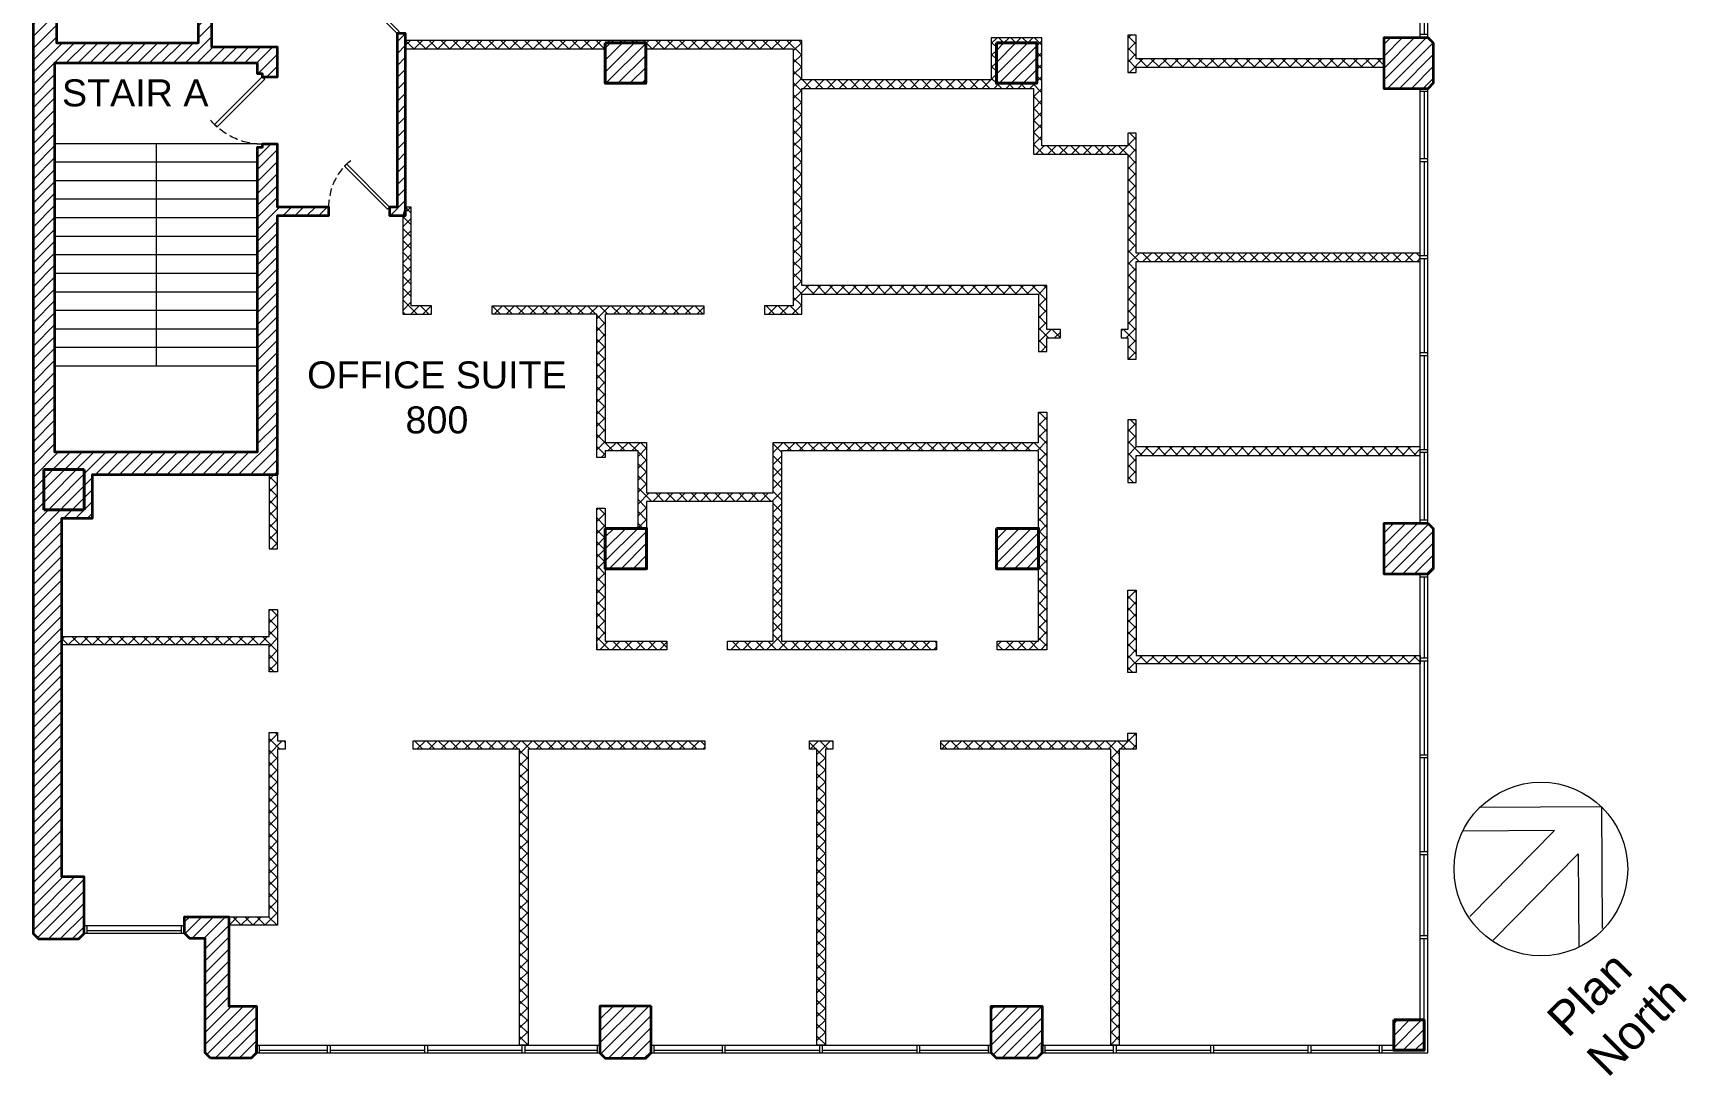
# Model space of a CAD drawing. Extents: x 65572 to 72871, y 30718 to 33858.
# Drawn here: x 67872 to 68853, y 31447 to 32066 of the extents above; entities that cross this region are included whole.
import ezdxf

# ---------------------------------------------------------------- set-up
doc = ezdxf.new("R2010")
doc.units = 0
doc.header["$LTSCALE"] = 0.5
doc.header["$MEASUREMENT"] = 0
doc.linetypes.add('HIDDEN', pattern=[0.375, 0.25, -0.125])
doc.layers.get('0').update_dxf_attribs({"color": 20, "linetype": 'CONTINUOUS'})
for name, color, linetype, lineweight in [('Annotations', 40, 'CONTINUOUS', 5), ('Drywalls', 7, 'CONTINUOUS', 20), ('Framing', 142, 'CONTINUOUS', 13), ('Hatches', 8, 'CONTINUOUS', 5), ('Projections', 151, 'HIDDEN', 5), ('Structure', 7, 'CONTINUOUS', 40), ('Viewed', 150, 'CONTINUOUS', 9), ('Walls', 7, 'CONTINUOUS', 35)]:
    doc.layers.add(name, color=color, linetype=linetype, lineweight=lineweight)
doc.styles.get("Standard").update_dxf_attribs({"font": 'arial.ttf'})

# ---------------------------------------------------------------- blocks, each defined once
blk = doc.blocks.new('DR1H45')
at = {"color": 0, "linetype": 'ByBlock', "lineweight": -2}
for p, q in [((-0.5, 0), (0.207, 0.707)), ((-0.465, -0.035), (0.242, 0.672)), ((0.207, 0.707), (0.242, 0.672)), ((-0.5, 0), (-0.465, -0.035))]:
    blk.add_line(p, q, dxfattribs=at)
at = {"layer": 'Projections'}
blk.add_arc((-0.5, 0), 1, 0, 50.1944, dxfattribs=at)

msp = doc.modelspace()

# ---------------------------------------------------------------- hatches: boundary and pattern name
at = {"layer": 'Hatches'}
h = msp.add_hatch(dxfattribs=at)
h.set_pattern_fill('ANSI31', color=256, scale=40, style=0)
h.paths.add_polyline_path([(67888.969131, 31708.138744), (67888.969131, 31778.263744), (67907.287151, 31778.263744), (67907.287151, 31804.127705), (68016.969131, 31804.127705), (68016.969131, 31957.877705), (68047.469131, 31957.877705), (68047.469131, 31962.877705), (68016.969131, 31962.877705), (68016.969131, 32000.127705), (68007.969131, 32000.127705), (68007.969131, 31998.127705), (68004.969131, 31998.127705), (68004.969131, 31817.377705), (67884.969131, 31817.377705), (67884.969131, 32048.377705), (68004.969131, 32048.377705), (68004.969131, 32042.127705), (68007.969131, 32042.127705), (68007.969131, 32040.127705), (68016.969131, 32040.127705), (68016.969131, 32057.627705), (67977.969131, 32057.627705), (67977.969131, 32084.127705), (67969.969131, 32084.127705), (67969.969131, 32060.127705), (67885.969131, 32060.127705), (67885.969131, 32254.627705), (67969.969131, 32254.627705), (67969.969131, 32235.127705), (67977.969131, 32235.127705), (67977.969131, 32252.877705), (68016.969131, 32252.877705), (68016.969131, 32348.877705), (68011.969131, 32348.877705), (68011.969131, 32332.627705), (67891.469131, 32332.627705), (67891.469131, 32383.627705), (68011.969131, 32383.627705), (68011.969131, 32380.877705), (68016.969131, 32380.877705), (68016.969131, 32406.627705), (68011.969131, 32406.627705), (68011.969131, 32388.627705), (67891.469131, 32388.627705), (67891.469131, 32495.377705), (68011.969131, 32495.377705), (68011.969131, 32438.627705), (68016.969131, 32438.627705), (68016.969131, 32555.627705), (68011.969131, 32555.627705), (68011.969131, 32503.877705), (67891.469131, 32503.877705), (67891.469131, 32591.627705), (68011.969131, 32591.627705), (68011.969131, 32587.627705), (68016.969131, 32587.627705), (68016.969131, 32619.627705), (68007.969131, 32619.627705), (68007.969131, 32617.627705), (68004.969131, 32617.627705), (68004.969131, 32603.627705), (67884.969131, 32603.627705), (67884.969131, 32845.627705), (68004.969131, 32845.627705), (68004.969131, 32661.627705), (68007.969131, 32661.627705), (68007.969131, 32659.627705), (68016.969131, 32659.627705), (68016.969131, 32677.627705), (68048.719131, 32677.627705), (68048.719131, 32685.627705), (68016.969131, 32685.627705), (68016.969131, 32786.627705), (68115.469131, 32786.627705), (68115.469131, 32685.627705), (68096.719131, 32685.627705), (68096.719131, 32677.627705), (68118.469131, 32677.627705), (68118.469131, 32611.627705), (68123.469131, 32611.627705), (68123.469131, 32677.627705), (68123.469131, 32801.877705), (68046.719131, 32801.877705), (68046.719131, 32812.877705), (68015.719131, 32812.877705), (68015.719131, 32853.627705), (67987.469131, 32853.627705), (67987.469131, 32897.377705), (68004.469131, 32897.377705), (68004.469131, 32923.377705), (68001.287151, 32926.559686), (67977.287151, 32926.559686), (67974.10517, 32923.377705), (67974.10517, 32855.377705), (67875.501617, 32855.377705), (67871.966083, 32851.842171), (67871.966083, 31531.864249), (67875.148064, 31528.682269), (67899.148064, 31528.682269), (67902.330044, 31531.864249), (67902.330044, 31565.467803), (67888.969131, 31565.467803), (67888.969131, 31703.138744)])
h.paths.add_polyline_path([(67891.469131, 32327.627705), (68011.969131, 32327.627705), (68011.969131, 32267.627705), (67891.469131, 32267.627705)], flags=16)
h = msp.add_hatch(dxfattribs=at)
h.set_pattern_fill('ANSI31', color=256, scale=40, style=0)
edge = h.paths.add_edge_path()
edge.add_line((68087.969131, 32059.263744), (68087.969131, 31962.877705))
edge.add_line((68087.969131, 31962.877705), (68083.469131, 31962.877705))
edge.add_line((68083.469131, 31962.877705), (68083.469131, 31957.877705))
edge.add_line((68083.469131, 31957.877705), (68092.969131, 31957.877705))
edge.add_line((68092.969131, 31957.877705), (68092.969131, 32051.763744))
edge.add_line((68092.969131, 32051.763744), (68092.969131, 32061.763744))
edge.add_line((68092.969131, 32061.763744), (68092.969131, 32065.763744))
edge.add_line((68092.969131, 32065.763744), (68087.969131, 32065.763744))
edge.add_line((68087.969131, 32065.763744), (68087.969131, 32051.763744))
h = msp.add_hatch(dxfattribs=at)
h.set_pattern_fill('ANSI37', color=256, scale=40, style=0)
h.paths.add_polyline_path([(68235.469131, 32056.763744), (68322.969131, 32056.763744), (68322.969131, 31904.263744), (68305.969131, 31904.263744), (68305.969131, 31899.263744), (68327.969131, 31899.263744), (68327.969131, 31911.263744), (68468.469131, 31911.263744), (68468.469131, 31890.263744), (68468.469131, 31877.263744), (68473.469131, 31877.263744), (68473.469131, 31885.263744), (68481.469131, 31885.263744), (68481.469131, 31890.263744), (68473.469131, 31890.263744), (68473.469131, 31916.263744), (68327.969131, 31916.263744), (68327.969131, 32033.263744), (68465.469131, 32033.263744), (68465.469131, 31994.263744), (68521.469131, 31994.263744), (68521.469131, 31890.263744), (68517.469131, 31890.263744), (68517.469131, 31885.263744), (68521.469131, 31885.263744), (68521.469131, 31872.570725), (68526.469131, 31872.570725), (68526.469131, 31930.570725), (68694.969131, 31930.570725), (68694.969131, 31935.570725), (68526.469131, 31935.570725), (68526.469131, 32006.763744), (68521.469131, 32006.763744), (68521.469131, 31999.263744), (68470.469131, 31999.263744), (68470.469131, 32063.263744), (68440.469131, 32063.263744), (68440.469131, 32038.263744), (68327.969131, 32038.263744), (68327.969131, 32061.763744), (68092.969131, 32061.763744), (68092.969131, 32056.763744), (68211.469131, 32056.763744), (68211.469131, 32060.263744), (68235.469131, 32060.263744)])
h.paths.add_polyline_path([(68443.469131, 32060.263744), (68467.469131, 32060.263744), (68467.469131, 32036.263744), (68443.469131, 32036.263744)], flags=16)
h = msp.add_hatch(dxfattribs=at)
h.set_pattern_fill('ANSI31', color=256, scale=40, style=0)
h.paths.add_polyline_path([(68211.469131, 32060.263744), (68235.469131, 32060.263744), (68235.469131, 32036.263744), (68211.469131, 32036.263744)])
h = msp.add_hatch(dxfattribs=at)
h.set_pattern_fill('ANSI31', color=256, scale=40, style=0)
h.paths.add_polyline_path([(68443.469131, 32060.263744), (68467.469131, 32060.263744), (68467.469131, 32036.263744), (68443.469131, 32036.263744)])
h = msp.add_hatch(dxfattribs=at)
h.set_pattern_fill('ANSI37', color=256, scale=40, style=0)
h.paths.add_polyline_path([(68673.469131, 32050.763744), (68526.469131, 32050.763744), (68526.469131, 32064.763744), (68521.469131, 32064.763744), (68521.469131, 32042.763744), (68526.469131, 32042.763744), (68526.469131, 32045.763744), (68673.469131, 32045.763744)])
h = msp.add_hatch(dxfattribs=at)
h.set_pattern_fill('ANSI31', color=256, scale=40, style=0)
h.paths.add_polyline_path([(68702.651112, 32060.263744), (68702.651112, 32036.263744), (68699.469131, 32033.081764), (68673.469131, 32033.081764), (68673.469131, 32063.445725), (68699.469131, 32063.445725)])
h = msp.add_hatch(dxfattribs=at)
h.set_pattern_fill('ANSI37', color=256, scale=40, style=0)
h.paths.add_polyline_path([(68091.287151, 31957.877705), (68091.287151, 31899.263744), (68108.287151, 31899.263744), (68108.287151, 31904.263744), (68096.287151, 31904.263744), (68096.287151, 31962.877705), (68092.969131, 31962.877705)])
h = msp.add_hatch(dxfattribs=at)
h.set_pattern_fill('ANSI37', color=256, scale=40, style=0)
h.paths.add_polyline_path([(68230.969131, 31772.263744), (68230.969131, 31818.263744), (68211.469131, 31818.263744), (68211.469131, 31814.263744), (68206.469131, 31814.263744), (68206.469131, 31899.263744), (68144.287151, 31899.263744), (68144.287151, 31904.263744), (68269.969131, 31904.263744), (68269.969131, 31899.263744), (68211.469131, 31899.263744), (68211.469131, 31823.263744), (68235.969131, 31823.263744), (68235.969131, 31793.263744), (68310.969131, 31793.263744), (68310.969131, 31823.263744), (68468.469131, 31823.263744), (68468.469131, 31841.263744), (68473.469131, 31841.263744), (68473.469131, 31700.263744), (68443.969131, 31700.263744), (68443.969131, 31705.263744), (68468.469131, 31705.263744), (68468.469131, 31747.263744), (68468.469131, 31747.263744), (68468.469131, 31773.263744), (68468.469131, 31773.263744), (68468.469131, 31818.263744), (68315.969131, 31818.263744), (68315.969131, 31705.263744), (68407.969131, 31705.263744), (68407.969131, 31700.263744), (68315.969131, 31700.263744), (68315.969131, 31700.263744), (68283.969131, 31700.263744), (68283.969131, 31705.263744), (68310.969131, 31705.263744), (68310.969131, 31788.263744), (68235.969131, 31788.263744), (68235.969131, 31772.263744)])
h = msp.add_hatch(dxfattribs=at)
h.set_pattern_fill('ANSI37', color=256, scale=40, style=0)
h.paths.add_polyline_path([(68694.969131, 31820.570725), (68526.469131, 31820.570725), (68526.469131, 31836.570725), (68521.469131, 31836.570725), (68521.469131, 31799.570725), (68526.469131, 31799.570725), (68526.469131, 31815.570725), (68694.969131, 31815.570725)])
h = msp.add_hatch(dxfattribs=at)
h.set_pattern_fill('ANSI37', color=256, scale=40, style=0)
h.paths.add_polyline_path([(68011.969131, 31804.127705), (68011.969131, 31760.138744), (68016.969131, 31760.138744), (68016.969131, 31804.127705)])
h = msp.add_hatch(dxfattribs=at)
h.set_pattern_fill('ANSI37', color=256, scale=40, style=0)
h.paths.add_polyline_path([(68211.469131, 31748.263744), (68211.469131, 31705.263744), (68247.969131, 31705.263744), (68247.969131, 31700.263744), (68206.469131, 31700.263744), (68206.469131, 31703.763744), (68206.469131, 31700.263744), (68206.469131, 31784.263744), (68207.719131, 31784.263744), (68211.469131, 31784.263744), (68211.469131, 31772.263744)])
h = msp.add_hatch(dxfattribs=at)
h.set_pattern_fill('ANSI31', color=256, scale=40, style=0)
h.paths.add_polyline_path([(68211.469131, 31772.263744), (68235.969131, 31772.263744), (68235.969131, 31748.263744), (68211.469131, 31748.263744)])
h = msp.add_hatch(dxfattribs=at)
h.set_pattern_fill('ANSI31', color=256, scale=40, style=0)
h.paths.add_polyline_path([(68443.469131, 31772.263744), (68468.469131, 31772.263744), (68468.469131, 31748.263744), (68443.469131, 31748.263744)])
h = msp.add_hatch(dxfattribs=at)
h.set_pattern_fill('ANSI31', color=256, scale=40, style=0)
h.paths.add_polyline_path([(68699.469131, 31775.445725), (68702.651112, 31772.263744), (68702.651112, 31748.263744), (68699.469131, 31745.081764), (68673.469131, 31745.081764), (68673.469131, 31775.445725)])
h = msp.add_hatch(dxfattribs=at)
h.set_pattern_fill('ANSI37', color=256, scale=40, style=0)
h.paths.add_polyline_path([(68694.969131, 31691.945725), (68526.469131, 31691.945725), (68526.469131, 31686.763744), (68521.469131, 31686.763744), (68521.469131, 31735.570725), (68526.469131, 31735.570725), (68526.469131, 31696.945725), (68694.969131, 31696.945725)])
h = msp.add_hatch(dxfattribs=at)
h.set_pattern_fill('ANSI37', color=256, scale=40, style=0)
h.paths.add_polyline_path([(67888.969131, 31708.138744), (68011.969131, 31708.138744), (68011.969131, 31724.138744), (68016.969131, 31724.138744), (68016.969131, 31687.138744), (68011.969131, 31687.138744), (68011.969131, 31703.138744), (67888.969131, 31703.138744)])
h = msp.add_hatch(dxfattribs=at)
h.set_pattern_fill('ANSI37', color=256, scale=40, style=0)
h.paths.add_polyline_path([(67988.10517, 31541.877705), (68011.969131, 31541.877705), (68011.969131, 31651.138744), (68016.969131, 31651.138744), (68016.969131, 31646.263744), (68021.469131, 31646.263744), (68021.469131, 31641.263744), (68016.969131, 31641.263744), (68016.969131, 31536.877705), (67988.10517, 31536.877705)])
h = msp.add_hatch(dxfattribs=at)
h.set_pattern_fill('ANSI37', color=256, scale=40, style=0)
h.paths.add_polyline_path([(68160.594131, 31465.649783), (68160.594131, 31641.263744), (68097.469131, 31641.263744), (68097.469131, 31646.263744), (68270.526112, 31646.263744), (68270.526112, 31641.263744), (68165.594131, 31641.263744), (68165.594131, 31465.649783)])
h = msp.add_hatch(dxfattribs=at)
h.set_pattern_fill('ANSI37', color=256, scale=40, style=0)
h.paths.add_polyline_path([(68337.026112, 31465.649783), (68337.026112, 31641.263744), (68332.526112, 31641.263744), (68332.526112, 31646.263744), (68346.526112, 31646.263744), (68346.526112, 31641.263744), (68342.026112, 31641.263744), (68342.026112, 31465.649783)])
h = msp.add_hatch(dxfattribs=at)
h.set_pattern_fill('ANSI37', color=256, scale=40, style=0)
h.paths.add_polyline_path([(68511.276112, 31465.649783), (68511.276112, 31641.263744), (68410.526112, 31641.263744), (68410.526112, 31646.263744), (68521.469131, 31646.263744), (68521.469131, 31650.763744), (68526.469131, 31650.763744), (68526.469131, 31641.263744), (68516.276112, 31641.263744), (68516.276112, 31465.649783)])
h = msp.add_hatch(dxfattribs=at)
h.set_pattern_fill('ANSI31', color=256, scale=40, style=0)
h.paths.add_polyline_path([(67977.287151, 31457.967803), (67974.10517, 31461.149783), (67974.10517, 31529.035822), (67965.031631, 31529.035822), (67961.849651, 31532.217803), (67961.849651, 31541.877705), (67988.10517, 31541.877705), (67988.10517, 31488.899783), (68004.469131, 31488.899783), (68004.469131, 31461.149783), (68001.287151, 31457.967803)])
edge = h.paths.add_edge_path()
edge.add_line((68004.469131, 31461.149783), (68004.469131, 31465.649783))
h = msp.add_hatch(dxfattribs=at)
h.set_pattern_fill('ANSI31', color=256, scale=40, style=0)
h.paths.add_polyline_path([(68238.651112, 31488.899783), (68208.287151, 31488.899783), (68208.287151, 31461.149783), (68211.469131, 31457.967803), (68235.469131, 31457.967803), (68238.651112, 31461.149783)])
edge = h.paths.add_edge_path(flags=17)
edge.add_line((68238.651112, 31461.149783), (68238.651112, 31465.649783))
h = msp.add_hatch(dxfattribs=at)
h.set_pattern_fill('ANSI31', color=256, scale=40, style=0)
edge = h.paths.add_edge_path()
edge.add_line((68470.651112, 31461.149783), (68467.469131, 31457.967803))
edge.add_line((68467.469131, 31457.967803), (68443.469131, 31457.967803))
edge.add_line((68443.469131, 31457.967803), (68440.287151, 31461.149783))
edge.add_line((68440.287151, 31461.149783), (68440.287151, 31488.899783))
edge.add_line((68440.287151, 31488.899783), (68470.651112, 31488.899783))
edge.add_line((68470.651112, 31488.899783), (68470.651112, 31461.149783))
edge.add_line((68470.651112, 31461.149783), (68470.651112, 31465.649783))
h = msp.add_hatch(dxfattribs=at)
h.set_pattern_fill('ANSI31', color=256, scale=40, style=0)
h.paths.add_polyline_path([(68679.219131, 31480.649783), (68697.219131, 31480.649783), (68697.219131, 31462.649783), (68679.219131, 31462.649783)])

# ---------------------------------------------------------------- linework, layer by layer
at = {"layer": 'Annotations'}
for p, q in [((68802.446286, 31607.095295), (68730.187527, 31606.683278)), ((68802.446286, 31607.095295), (68802.957286, 31534.837168)), ((68774.686416, 31592.997807), (68720.192596, 31592.687085)), ((68774.686416, 31592.997807), (68724.317149, 31541.980997)), ((68788.704534, 31579.157618), (68738.192824, 31527.996532)), ((68788.704534, 31579.157618), (68789.095619, 31523.856122))]:
    msp.add_line(p, q, dxfattribs=at)
msp.add_circle((68766.5263, 31570.166236), 51.516995, dxfattribs=at)
at = {"layer": 'Drywalls'}
for p, q in [((68473.469131, 31994.263744), (68481.469131, 31994.263744)), ((68410.526112, 31641.263744), (68410.526112, 31646.263744))]:
    msp.add_line(p, q, dxfattribs=at)
for points in [[(68235.469131, 32056.763744), (68322.969131, 32056.763744), (68322.969131, 31904.263744), (68305.969131, 31904.263744), (68305.969131, 31899.263744), (68327.969131, 31899.263744), (68327.969131, 31911.263744), (68468.469131, 31911.263744), (68468.469131, 31890.263744), (68468.469131, 31877.263744), (68473.469131, 31877.263744), (68473.469131, 31885.263744), (68481.469131, 31885.263744), (68481.469131, 31890.263744), (68473.469131, 31890.263744), (68473.469131, 31916.263744), (68327.969131, 31916.263744), (68327.969131, 32033.263744), (68465.469131, 32033.263744), (68465.469131, 31994.263744), (68521.469131, 31994.263744), (68521.469131, 31890.263744), (68517.469131, 31890.263744), (68517.469131, 31885.263744), (68521.469131, 31885.263744), (68521.469131, 31872.570725), (68526.469131, 31872.570725), (68526.469131, 31930.570725), (68694.969131, 31930.570725), (68694.969131, 31935.570725), (68526.469131, 31935.570725), (68526.469131, 32006.763744), (68521.469131, 32006.763744), (68521.469131, 31999.263744), (68470.469131, 31999.263744), (68470.469131, 32063.263744), (68440.469131, 32063.263744), (68440.469131, 32038.263744), (68327.969131, 32038.263744), (68327.969131, 32061.763744), (68092.969131, 32061.763744), (68092.969131, 32056.763744), (68211.469131, 32056.763744), (68211.469131, 32060.263744), (68235.469131, 32060.263744)], [(68673.469131, 32050.763744), (68526.469131, 32050.763744), (68526.469131, 32064.763744), (68521.469131, 32064.763744), (68521.469131, 32042.763744), (68526.469131, 32042.763744), (68526.469131, 32045.763744), (68673.469131, 32045.763744)], [(68091.287151, 31957.877705), (68091.287151, 31899.263744), (68108.287151, 31899.263744), (68108.287151, 31904.263744), (68096.287151, 31904.263744), (68096.287151, 31962.877705), (68092.969131, 31962.877705)], [(68230.969131, 31772.263744), (68230.969131, 31818.263744), (68211.469131, 31818.263744), (68211.469131, 31814.263744), (68206.469131, 31814.263744), (68206.469131, 31899.263744), (68144.287151, 31899.263744), (68144.287151, 31904.263744), (68269.969131, 31904.263744), (68269.969131, 31899.263744), (68211.469131, 31899.263744), (68211.469131, 31823.263744), (68235.969131, 31823.263744), (68235.969131, 31793.263744), (68310.969131, 31793.263744), (68310.969131, 31823.263744), (68468.469131, 31823.263744), (68468.469131, 31841.263744), (68473.469131, 31841.263744), (68473.469131, 31700.263744), (68443.969131, 31700.263744), (68443.969131, 31705.263744), (68468.469131, 31705.263744), (68468.469131, 31747.263744), (68468.469131, 31747.263744), (68468.469131, 31773.263744), (68468.469131, 31773.263744), (68468.469131, 31818.263744), (68315.969131, 31818.263744), (68315.969131, 31705.263744), (68407.969131, 31705.263744), (68407.969131, 31700.263744), (68315.969131, 31700.263744), (68315.969131, 31700.263744), (68283.969131, 31700.263744), (68283.969131, 31705.263744), (68310.969131, 31705.263744), (68310.969131, 31788.263744), (68235.969131, 31788.263744), (68235.969131, 31772.263744)], [(68694.969131, 31820.570725), (68526.469131, 31820.570725), (68526.469131, 31836.570725), (68521.469131, 31836.570725), (68521.469131, 31799.570725), (68526.469131, 31799.570725), (68526.469131, 31815.570725), (68694.969131, 31815.570725)], [(68011.969131, 31804.127705), (68011.969131, 31760.138744), (68016.969131, 31760.138744), (68016.969131, 31804.127705)], [(68211.469131, 31748.263744), (68211.469131, 31705.263744), (68247.969131, 31705.263744), (68247.969131, 31700.263744), (68206.469131, 31700.263744), (68206.469131, 31703.763744), (68206.469131, 31700.263744), (68206.469131, 31784.263744), (68207.719131, 31784.263744), (68211.469131, 31784.263744), (68211.469131, 31772.263744)], [(68694.969131, 31691.945725), (68526.469131, 31691.945725), (68526.469131, 31686.763744), (68521.469131, 31686.763744), (68521.469131, 31735.570725), (68526.469131, 31735.570725), (68526.469131, 31696.945725), (68694.969131, 31696.945725)], [(67888.969131, 31708.138744), (68011.969131, 31708.138744), (68011.969131, 31724.138744), (68016.969131, 31724.138744), (68016.969131, 31687.138744), (68011.969131, 31687.138744), (68011.969131, 31703.138744), (67888.969131, 31703.138744)], [(67988.10517, 31541.877705), (68011.969131, 31541.877705), (68011.969131, 31651.138744), (68016.969131, 31651.138744), (68016.969131, 31646.263744), (68021.469131, 31646.263744), (68021.469131, 31641.263744), (68016.969131, 31641.263744), (68016.969131, 31536.877705), (67988.10517, 31536.877705)], [(68160.594131, 31465.649783), (68160.594131, 31641.263744), (68097.469131, 31641.263744), (68097.469131, 31646.263744), (68270.526112, 31646.263744), (68270.526112, 31641.263744), (68165.594131, 31641.263744), (68165.594131, 31465.649783)], [(68337.026112, 31465.649783), (68337.026112, 31641.263744), (68332.526112, 31641.263744), (68332.526112, 31646.263744), (68346.526112, 31646.263744), (68346.526112, 31641.263744), (68342.026112, 31641.263744), (68342.026112, 31465.649783)], [(68511.276112, 31465.649783), (68511.276112, 31641.263744), (68410.526112, 31641.263744), (68410.526112, 31646.263744), (68521.469131, 31646.263744), (68521.469131, 31650.763744), (68526.469131, 31650.763744), (68526.469131, 31641.263744), (68516.276112, 31641.263744), (68516.276112, 31465.649783)]]:
    msp.add_lwpolyline(points, close=True, dxfattribs=at)
msp.add_lwpolyline([(68407.969131, 31700.263744), (68407.969131, 31705.263744)], dxfattribs=at)
at = {"layer": 'Framing'}
for p, q in [((68697.219131, 32105.195725), (68697.219131, 32065.195725)), ((68699.469131, 32065.195725), (68694.969131, 32065.195725)), ((68699.469131, 32031.331764), (68694.969131, 32031.331764)), ((68697.219131, 32031.331764), (68697.219131, 31991.445725)), ((68699.469131, 31991.445725), (68694.969131, 31991.445725)), ((68699.469131, 31989.695725), (68694.969131, 31989.695725)), ((68697.219131, 31989.695725), (68697.219131, 31933.945725)), ((68699.469131, 31933.945725), (68694.969131, 31933.945725)), ((68699.469131, 31932.195725), (68694.969131, 31932.195725)), ((68697.219131, 31932.195725), (68697.219131, 31876.445725)), ((68699.469131, 31876.445725), (68694.969131, 31876.445725)), ((68699.469131, 31874.695725), (68694.969131, 31874.695725)), ((68697.219131, 31874.695725), (68697.219131, 31818.945725)), ((68699.469131, 31818.945725), (68694.969131, 31818.945725)), ((68699.469131, 31817.195725), (68694.969131, 31817.195725)), ((68697.219131, 31817.195725), (68697.219131, 31777.195725)), ((68699.469131, 31777.195725), (68694.969131, 31777.195725)), ((68699.469131, 31743.331764), (68694.969131, 31743.331764)), ((68697.219131, 31743.331764), (68697.219131, 31695.320725)), ((68699.469131, 31695.320725), (68694.969131, 31695.320725)), ((68699.469131, 31693.570725), (68694.969131, 31693.570725)), ((68697.219131, 31693.570725), (68697.219131, 31637.820725)), ((68699.469131, 31637.820725), (68694.969131, 31637.820725)), ((68699.469131, 31636.070725), (68694.969131, 31636.070725)), ((68697.219131, 31636.070725), (68697.219131, 31580.320725)), ((68699.469131, 31580.320725), (68694.969131, 31580.320725)), ((68699.469131, 31578.570725), (68694.969131, 31578.570725)), ((68697.219131, 31530.581764), (68697.219131, 31578.570725)), ((67904.099651, 31532.217803), (67904.099651, 31536.717803)), ((67960.099651, 31532.217803), (67960.099651, 31536.717803)), ((67904.099651, 31533.717803), (67960.099651, 31533.717803)), ((68699.469131, 31530.581764), (68694.969131, 31530.581764)), ((68699.469131, 31530.581764), (68694.969131, 31530.581764)), ((68699.469131, 31530.581764), (68694.969131, 31530.581764)), ((68699.469131, 31528.831764), (68694.969131, 31528.831764)), ((68699.469131, 31528.831764), (68694.969131, 31528.831764)), ((68697.219131, 31512.388744), (68697.219131, 31528.831764)), ((68697.219131, 31462.649783), (68697.219131, 31528.831764)), ((68006.219131, 31461.149783), (68006.219131, 31465.649783)), ((68006.219131, 31462.649783), (68046.719131, 31462.649783)), ((68046.719131, 31461.149783), (68046.719131, 31465.649783)), ((68048.469131, 31461.149783), (68048.469131, 31465.649783)), ((68048.469131, 31462.649783), (68104.469131, 31462.649783)), ((68104.469131, 31461.149783), (68104.469131, 31465.649783)), ((68106.219131, 31461.149783), (68106.219131, 31465.649783)), ((68106.219131, 31462.649783), (68162.219131, 31462.649783)), ((68162.219131, 31461.149783), (68162.219131, 31465.649783)), ((68163.969131, 31461.149783), (68163.969131, 31465.649783)), ((68163.969131, 31462.649783), (68206.537151, 31462.649783)), ((68206.537151, 31465.649783), (68206.537151, 31461.149783)), ((68240.401112, 31461.149783), (68240.401112, 31465.649783)), ((68240.401112, 31462.649783), (68280.901112, 31462.649783)), ((68280.901112, 31461.149783), (68280.901112, 31465.649783)), ((68282.651112, 31461.149783), (68282.651112, 31465.649783)), ((68282.651112, 31462.649783), (68338.651112, 31462.649783)), ((68338.651112, 31461.149783), (68338.651112, 31465.649783)), ((68340.401112, 31461.149783), (68340.401112, 31465.649783)), ((68340.401112, 31462.649783), (68396.401112, 31462.649783)), ((68396.401112, 31461.149783), (68396.401112, 31465.649783)), ((68398.151112, 31461.149783), (68398.151112, 31465.649783)), ((68398.151112, 31462.649783), (68438.537151, 31462.649783)), ((68438.537151, 31465.649783), (68438.537151, 31461.149783)), ((68472.401112, 31461.149783), (68472.401112, 31465.649783)), ((68472.401112, 31462.649783), (68512.901112, 31462.649783)), ((68512.901112, 31461.149783), (68512.901112, 31465.649783)), ((68514.651112, 31461.149783), (68514.651112, 31465.649783)), ((68514.651112, 31462.649783), (68570.651112, 31462.649783)), ((68570.651112, 31461.149783), (68570.651112, 31465.649783)), ((68572.401112, 31461.149783), (68572.401112, 31465.649783)), ((68572.401112, 31462.649783), (68628.401112, 31462.649783)), ((68628.401112, 31461.149783), (68628.401112, 31465.649783)), ((68628.401112, 31461.149783), (68628.401112, 31465.649783)), ((68630.151112, 31461.149783), (68630.151112, 31465.649783)), ((68630.151112, 31461.149783), (68630.151112, 31465.649783)), ((68630.151112, 31462.649783), (68670.537151, 31462.649783)), ((68670.537151, 31465.649783), (68670.537151, 31461.149783)), ((68672.287151, 31461.149783), (68672.287151, 31465.649783)), ((68672.287151, 31462.649783), (68697.219131, 31462.649783))]:
    msp.add_line(p, q, dxfattribs=at)
at = {"layer": 'Structure'}
for p, q in [((67878.287151, 31807.263744), (67902.287151, 31807.263744)), ((67878.287151, 31807.263744), (67878.287151, 31783.263744)), ((67902.287151, 31807.263744), (67902.287151, 31783.263744)), ((67878.287151, 31783.263744), (67902.287151, 31783.263744))]:
    msp.add_line(p, q, dxfattribs=at)
for points in [[(68211.469131, 32060.263744), (68235.469131, 32060.263744), (68235.469131, 32036.263744), (68211.469131, 32036.263744)], [(68443.469131, 32060.263744), (68467.469131, 32060.263744), (68467.469131, 32036.263744), (68443.469131, 32036.263744)], [(68211.469131, 31772.263744), (68235.969131, 31772.263744), (68235.969131, 31748.263744), (68211.469131, 31748.263744)], [(68443.469131, 31772.263744), (68468.469131, 31772.263744), (68468.469131, 31748.263744), (68443.469131, 31748.263744)], [(68679.219131, 31480.649783), (68697.219131, 31480.649783), (68697.219131, 31462.649783), (68679.219131, 31462.649783)]]:
    msp.add_lwpolyline(points, close=True, dxfattribs=at)
at = {"layer": 'Viewed'}
for p, q in [((68694.969131, 32063.445725), (68694.969131, 32316.070725)), ((68699.469131, 32063.445725), (68699.469131, 32316.070725)), ((68694.969131, 31775.445725), (68694.969131, 32033.081764)), ((68699.469131, 31775.445725), (68699.469131, 32033.081764)), ((68004.969131, 32000.467803), (67885.037151, 32000.467803)), ((67945.003141, 32000.467803), (67945.003141, 31868.467803)), ((68004.969131, 31989.467803), (67885.037151, 31989.467803)), ((68004.969131, 31978.467803), (67885.037151, 31978.467803)), ((68004.969131, 31967.467803), (67885.037151, 31967.467803)), ((68004.969131, 31956.467803), (67885.037151, 31956.467803)), ((68004.969131, 31945.467803), (67885.037151, 31945.467803)), ((68004.969131, 31934.467803), (67885.037151, 31934.467803)), ((68004.969131, 31923.467803), (67885.037151, 31923.467803)), ((68004.969131, 31912.467803), (67885.037151, 31912.467803)), ((68004.969131, 31901.467803), (67885.037151, 31901.467803)), ((68004.969131, 31890.467803), (67885.037151, 31890.467803)), ((68004.969131, 31879.467803), (67885.037151, 31879.467803)), ((68004.969131, 31868.467803), (67885.037151, 31868.467803)), ((68694.969131, 31528.831764), (68694.969131, 31745.081764)), ((68699.469131, 31528.831764), (68699.469131, 31745.081764)), ((67902.349651, 31536.717803), (67961.849651, 31536.717803)), ((67902.330044, 31532.217803), (67961.849651, 31532.217803)), ((68694.969131, 31480.649783), (68694.969131, 31530.581764)), ((68699.469131, 31461.149783), (68699.469131, 31530.581764)), ((68004.469131, 31465.649783), (68208.287151, 31465.649783)), ((68004.469131, 31461.149783), (68208.287151, 31461.149783)), ((68238.651112, 31465.649783), (68440.287151, 31465.649783)), ((68238.651112, 31461.149783), (68440.287151, 31461.149783)), ((68470.651112, 31465.649783), (68672.287151, 31465.649783)), ((68470.651112, 31461.149783), (68672.287151, 31461.149783)), ((68628.401112, 31465.649783), (68679.219131, 31465.649783)), ((68628.401112, 31461.149783), (68699.469131, 31461.149783))]:
    msp.add_line(p, q, dxfattribs=at)
at = {"layer": 'Walls'}
for p, q in [((68004.469131, 31461.149783), (68004.469131, 31465.649783)), ((68238.651112, 31461.149783), (68238.651112, 31465.649783))]:
    msp.add_line(p, q, dxfattribs=at)
for points in [[(67871.966083, 32851.842171), (67871.966083, 31531.864249), (67875.148064, 31528.682269), (67899.148064, 31528.682269), (67902.330044, 31531.864249), (67902.330044, 31565.467803), (67888.969131, 31565.467803), (67888.969131, 31703.138744), (67888.969131, 31708.138744), (67888.969131, 31778.263744), (67907.287151, 31778.263744), (67907.287151, 31804.127705), (68016.969131, 31804.127705), (68016.969131, 31957.877705), (68047.469131, 31957.877705), (68047.469131, 31962.877705), (68016.969131, 31962.877705), (68016.969131, 32000.127705), (68007.969131, 32000.127705), (68007.969131, 31998.127705), (68004.969131, 31998.127705), (68004.969131, 31817.377705), (67884.969131, 31817.377705), (67884.969131, 32048.377705), (68004.969131, 32048.377705), (68004.969131, 32042.127705), (68007.969131, 32042.127705), (68007.969131, 32040.127705), (68016.969131, 32040.127705), (68016.969131, 32057.627705), (67977.969131, 32057.627705), (67977.969131, 32084.127705)], [(67969.969131, 32084.127705), (67969.969131, 32060.127705), (67885.969131, 32060.127705), (67885.969131, 32254.627705)], [(68087.969131, 32059.263744), (68087.969131, 31962.877705), (68083.469131, 31962.877705), (68083.469131, 31957.877705), (68092.969131, 31957.877705), (68092.969131, 32051.763744), (68092.969131, 32061.763744), (68092.969131, 32065.763744), (68087.969131, 32065.763744), (68087.969131, 32051.763744)], [(68470.651112, 31461.149783), (68467.469131, 31457.967803), (68443.469131, 31457.967803), (68440.287151, 31461.149783), (68440.287151, 31488.899783), (68470.651112, 31488.899783), (68470.651112, 31461.149783), (68470.651112, 31465.649783)]]:
    msp.add_lwpolyline(points, dxfattribs=at)
for points in [[(68702.651112, 32060.263744), (68702.651112, 32036.263744), (68699.469131, 32033.081764), (68673.469131, 32033.081764), (68673.469131, 32063.445725), (68699.469131, 32063.445725)], [(68699.469131, 31775.445725), (68702.651112, 31772.263744), (68702.651112, 31748.263744), (68699.469131, 31745.081764), (68673.469131, 31745.081764), (68673.469131, 31775.445725)], [(67977.287151, 31457.967803), (67974.10517, 31461.149783), (67974.10517, 31529.035822), (67965.031631, 31529.035822), (67961.849651, 31532.217803), (67961.849651, 31541.877705), (67988.10517, 31541.877705), (67988.10517, 31488.899783), (68004.469131, 31488.899783), (68004.469131, 31461.149783), (68001.287151, 31457.967803)], [(68238.651112, 31488.899783), (68208.287151, 31488.899783), (68208.287151, 31461.149783), (68211.469131, 31457.967803), (68235.469131, 31457.967803), (68238.651112, 31461.149783)]]:
    msp.add_lwpolyline(points, close=True, dxfattribs=at)

# ---------------------------------------------------------------- block references
at = {"layer": 'Framing'}
for p, xscale, yscale, zscale, rotation in [((68087.969131, 32083.763744), 36, 36, 0.001, 90), ((68007.969131, 32020.127705), -40, 40, 0.001111111111111111, 89.99999999999994)]:
    msp.add_blockref('DR1H45', p, dxfattribs=dict(at, xscale=xscale, yscale=yscale, zscale=zscale, rotation=rotation))
at = {"layer": 'Framing', "xscale": -36, "yscale": 36, "zscale": 0.001}
msp.add_blockref('DR1H45', (68065.469131, 31962.877705), dxfattribs=at)

# ---------------------------------------------------------------- texts
at = {"layer": 'Annotations', "char_height": 16}
for s, insert, width, attachment_point in [('{STAIR A}', (67889.109796, 32038.614579), 127.02321628, 1), ('{OFFICE SUITE\\P800}', (68111.558597, 31871.286845), 293.42682441, 2)]:
    msp.add_mtext(s, dxfattribs=dict(at, insert=insert, width=width, attachment_point=attachment_point))
at = {"layer": 'Annotations', "insert": (68768.413685, 31483.551157), "char_height": 20, "attachment_point": 1, "rotation": 45}
msp.add_mtext_dynamic_manual_height_columns('Plan North', width=87.48040342, gutter_width=2.5, heights=[0], dxfattribs=at)

doc.saveas('drawing.dxf')
